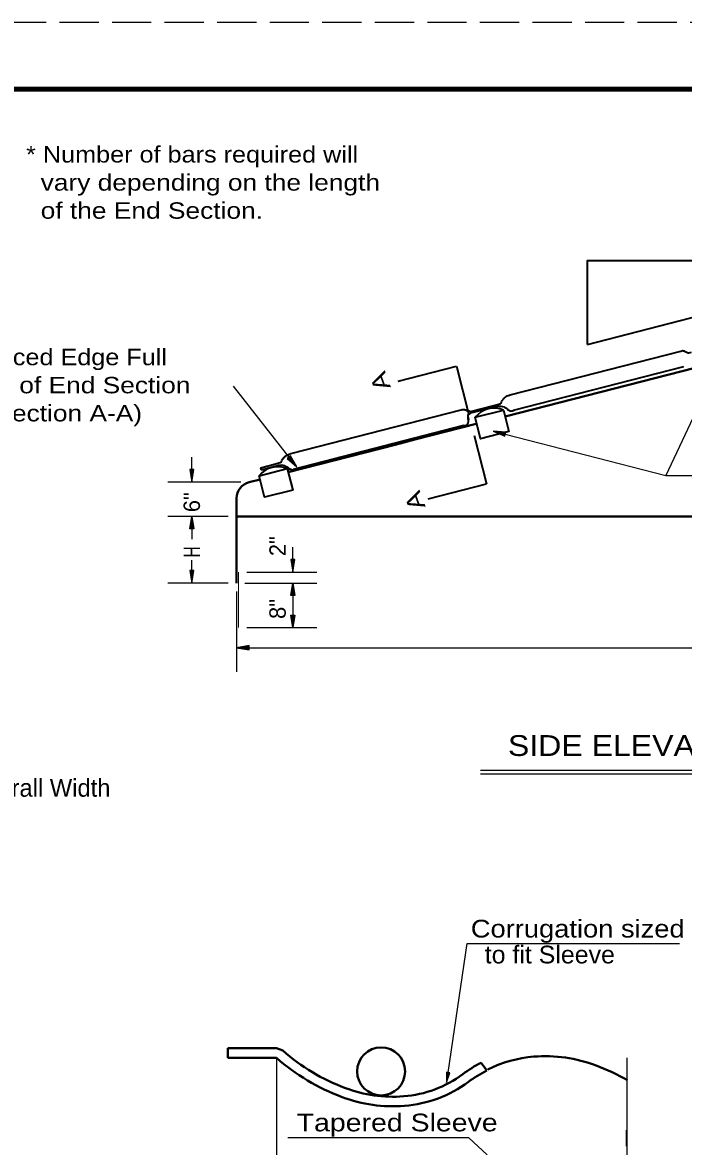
# Model space of a CAD drawing. Extents: x 832.1 to 867.4, y 728.3 to 750.3.
# Drawn here: x 849.77 to 854.73, y 741.88 to 750.31 of the extents above; entities that cross this region are included whole.
import ezdxf
from ezdxf.enums import TextEntityAlignment as Align

# ---------------------------------------------------------------- set-up
doc = ezdxf.new("R2010")
doc.units = 0
doc.header["$LTSCALE"] = 0.049
doc.linetypes.add('LONG_DASHED', pattern=[7.5, 6, -1.5])
for name, color, linetype, lineweight in [('1', 7, 'Continuous', 40), ('3', 7, 'Continuous', 40), ('6', 7, 'Continuous', 25), ('8', 7, 'Continuous', 25)]:
    doc.layers.add(name, color=color, linetype=linetype, lineweight=lineweight)

msp = doc.modelspace()

# ---------------------------------------------------------------- hatches: boundary and pattern name
at = {"layer": '6'}
for points in [[(853.38767, 747.20517), (853.3955, 747.23542), (853.30083, 747.24383), (853.30083, 747.24383)], [(851.78175, 747.05733), (851.75733, 747.03775), (851.82817, 746.97442), (851.82817, 746.97442)], [(851.05658, 746.95392), (851.02533, 746.95392), (851.041, 746.86017), (851.041, 746.86017)], [(851.05658, 746.509), (851.02533, 746.509), (851.041, 746.60275), (851.041, 746.60275)], [(851.814, 746.27983), (851.78275, 746.27983), (851.79833, 746.18608), (851.79833, 746.18608)], [(851.05658, 746.1965), (851.02533, 746.1965), (851.041, 746.10275), (851.041, 746.10275)], [(851.814, 746.009), (851.78275, 746.009), (851.79833, 746.10275), (851.79833, 746.10275)], [(851.78275, 745.86317), (851.814, 745.86317), (851.79833, 745.76942), (851.79833, 745.76942)], [(851.4705, 745.60308), (851.4705, 745.63433), (851.37675, 745.61867), (851.37675, 745.61867)], [(852.97467, 742.43), (852.94992, 742.43367), (852.95142, 742.35758), (852.95142, 742.35758)]]:
    msp.add_hatch(color=256, dxfattribs=at).paths.add_polyline_path(points)

# ---------------------------------------------------------------- linework, layer by layer
at = {"layer": '1', "linetype": 'LONG_DASHED', "lineweight": 25}
msp.add_line((867.28517, 750.30792), (832.08517, 750.30792), dxfattribs=at)
at = {"layer": '1', "lineweight": 158}
msp.add_line((867.20183, 749.80792), (834.70183, 749.80792), dxfattribs=at)
at = {"layer": '1', "lineweight": 35}
for p, q in [((852.58792, 747.61708), (853.025, 747.72925)), ((853.025, 747.72925), (853.11808, 747.36633)), ((853.15825, 747.21), (853.25142, 746.84717)), ((852.81433, 746.73492), (853.25142, 746.84717))]:
    msp.add_line(p, q, dxfattribs=at)
at = {"layer": '3', "lineweight": 35}
for p, q in [((854.00725, 747.8935), (856.45858, 748.52267)), ((851.55625, 746.96867), (851.62292, 746.98567)), ((851.56233, 746.95267), (851.68533, 746.98417)), ((851.62292, 746.98567), (851.70483, 747.00667))]:
    msp.add_line(p, q, dxfattribs=at)
at = {"layer": '3'}
for p, q in [((853.38967, 747.35267), (854.81467, 747.71842)), ((852.72233, 747.18142), (853.17408, 747.29742)), ((851.76483, 746.93567), (852.56508, 747.14108)), ((852.56508, 747.14108), (852.72233, 747.18142)), ((851.47067, 746.86017), (851.55258, 746.88117)), ((851.37675, 746.10275), (851.37675, 746.73917)), ((851.37675, 746.60275), (859.84233, 746.60275)), ((851.67517, 742.614), (851.31125, 742.614)), ((851.31125, 742.614), (851.31125, 742.542)), ((851.7225, 742.59625), (851.67517, 742.614)), ((851.67517, 742.542), (851.31125, 742.542)), ((853.21008, 742.50592), (853.25392, 742.44742))]:
    msp.add_line(p, q, dxfattribs=at)
at = {"layer": '3', "lineweight": 13}
msp.add_line((851.39233, 745.76942), (851.39233, 746.18608), dxfattribs=at)
at = {"layer": '3', "lineweight": 25}
for p, q in [((851.67517, 742.542), (851.67517, 741.25075)), ((854.303, 742.542), (854.303, 741.25075))]:
    msp.add_line(p, q, dxfattribs=at)
at = {"layer": '3', "lineweight": 35}
msp.add_lwpolyline([(854.00725, 747.8935), (854.00725, 748.52267), (856.45858, 748.52267)], dxfattribs=at)
at = {"layer": '3'}
msp.add_circle((852.46065, 742.4407), 0.18, dxfattribs=at)
for centre, radius, start, end in [((851.50174, 746.73913), 0.125, 104.39407, 180), ((852.73106, 743.75185), 1.5338, 228.8879, 249.44396), ((852.73106, 743.75185), 1.6058, 228.88791, 249.44396), ((853.66647, 741.6219), 0.99485, 117.30607, 126.68176), ((853.6756, 741.63103), 0.92286, 94.43034, 116.64558), ((853.6887, 741.46196), 1.09243, 69.44394, 94.4304), ((852.5639, 743.1021), 0.85086, 274.43041, 306.68167), ((853.66648, 741.62189), 0.92286, 116.64554, 126.6817), ((853.50843, 740.98127), 1.60581, 60.12291, 69.44392), ((852.5639, 743.1021), 0.92286, 274.43041, 306.68167), ((852.5508, 743.27116), 1.09243, 249.44394, 274.43039), ((852.5508, 743.27116), 1.02043, 249.44395, 274.4304)]:
    msp.add_arc(centre, radius, start, end, dxfattribs=at)
at = {"layer": '6', "lineweight": 35}
for p, q in [((853.42892, 747.51508), (854.70667, 747.84308)), ((854.7275, 747.72442), (853.44975, 747.3965)), ((853.11383, 747.39267), (853.12733, 747.39017)), ((853.33217, 747.428), (853.131, 747.378)), ((853.13983, 747.39283), (853.35192, 747.44642)), ((853.11267, 747.34742), (853.11508, 747.32658)), ((853.08167, 747.28417), (851.80392, 746.95625)), ((851.55625, 746.96867), (851.56233, 746.95267)), ((851.722, 747.03308), (851.73058, 747.04408)), ((851.78808, 746.95233), (851.77092, 746.95967))]:
    msp.add_line(p, q, dxfattribs=at)
at = {"layer": '6'}
for p, q in [((851.778, 747.03842), (851.35358, 747.579)), ((854.89892, 747.5585), (854.59383, 746.9095)), ((853.39158, 747.22033), (854.59383, 746.9095)), ((851.041, 746.95392), (851.041, 747.04767)), ((854.59383, 746.9095), (857.38517, 746.9095)), ((854.59383, 746.9095), (854.68758, 746.9095)), ((851.40817, 746.86017), (850.861, 746.86017)), ((851.31425, 746.60275), (850.861, 746.60275)), ((851.041, 746.509), (851.041, 746.43133)), ((851.79833, 746.27983), (851.79833, 746.37358)), ((851.041, 746.1965), (851.041, 746.27408)), ((851.45483, 746.18608), (851.97833, 746.18608)), ((851.31425, 746.10275), (850.861, 746.10275)), ((851.37675, 746.04025), (851.37675, 745.43867)), ((851.43925, 746.10275), (851.97833, 746.10275)), ((851.79833, 746.009), (851.79833, 745.76942)), ((851.45483, 745.76942), (851.97833, 745.76942)), ((851.4705, 745.61867), (855.42442, 745.61867)), ((853.20508, 744.69992), (859.99442, 744.69992)), ((853.20508, 744.673), (859.99442, 744.673)), ((852.96233, 742.43183), (853.1045, 743.39958)), ((853.1045, 743.39958), (854.69742, 743.39958)), ((854.29925, 741.87867), (854.29925, 741.99867))]:
    msp.add_line(p, q, dxfattribs=at)
at = {"layer": '6', "lineweight": 35}
for points in [[(851.78308, 747.07483), (853.06083, 747.40283), (853.07717, 747.40492)], [(853.385, 747.42192), (853.3605, 747.42683), (853.33217, 747.428)], [(853.35192, 747.44642), (853.35925, 747.4525), (853.363, 747.4635)], [(851.73917, 746.98167), (851.71467, 746.98658), (851.68533, 746.98417)], [(851.70483, 747.00667), (851.71342, 747.01225), (851.71717, 747.02325)], [(851.73917, 746.98167), (851.75267, 746.97533), (851.763, 746.9665), (851.77092, 746.95967), (851.78808, 746.95233), (851.80392, 746.95625)]]:
    msp.add_lwpolyline(points, dxfattribs=at)
for points in [[(853.37792, 747.40092), (853.41867, 747.23933), (853.20658, 747.18583), (853.16583, 747.34742)], [(851.75717, 746.962), (851.79792, 746.80042), (851.58583, 746.74692), (851.54508, 746.9085)]]:
    msp.add_lwpolyline(points, close=True, dxfattribs=at)
at = {"layer": '6'}
for points in [[(853.38767, 747.20517), (853.3955, 747.23542), (853.30083, 747.24383), (853.30083, 747.24383)], [(851.78175, 747.05733), (851.75733, 747.03775), (851.82817, 746.97442), (851.82817, 746.97442)], [(851.05658, 746.95392), (851.02533, 746.95392), (851.041, 746.86017), (851.041, 746.86017)], [(851.05658, 746.509), (851.02533, 746.509), (851.041, 746.60275), (851.041, 746.60275)], [(851.814, 746.27983), (851.78275, 746.27983), (851.79833, 746.18608), (851.79833, 746.18608)], [(851.05658, 746.1965), (851.02533, 746.1965), (851.041, 746.10275), (851.041, 746.10275)], [(851.814, 746.009), (851.78275, 746.009), (851.79833, 746.10275), (851.79833, 746.10275)], [(851.78275, 745.86317), (851.814, 745.86317), (851.79833, 745.76942), (851.79833, 745.76942)], [(851.4705, 745.60308), (851.4705, 745.63433), (851.37675, 745.61867), (851.37675, 745.61867)], [(852.97467, 742.43), (852.94992, 742.43367), (852.95142, 742.35758), (852.95142, 742.35758)]]:
    msp.add_lwpolyline(points, close=True, dxfattribs=at)
msp.add_lwpolyline([(853.25617, 741.81533), (853.11875, 741.94108), (851.76092, 741.94108)], dxfattribs=at)
at = {"layer": '6', "lineweight": 35}
for centre in [(853.30754, 747.23512), (851.68663, 746.79628)]:
    msp.add_arc(centre, 0.17989, 66.71292, 141.60437, dxfattribs=at)
for points in [[(854.70667, 747.84308), (854.72183, 747.847), (854.73108, 747.84392), (854.74492, 747.83775), (854.75725, 747.83308), (854.768, 747.83), (854.7865, 747.83617)], [(853.36358, 747.46325), (853.36558, 747.46942), (853.36867, 747.4725), (853.37683, 747.48375), (853.38608, 747.49292), (853.41267, 747.51033), (853.43308, 747.5165)], [(853.06083, 747.40283), (853.08542, 747.40533), (853.094, 747.40167), (853.09892, 747.39917), (853.10758, 747.3955), (853.11492, 747.39425), (853.12725, 747.39058), (853.12733, 747.39017), (853.13983, 747.39283)], [(853.385, 747.42192), (853.39525, 747.41725), (853.4055, 747.41008), (853.41267, 747.40292), (853.41875, 747.39983), (853.43508, 747.39375), (853.44225, 747.39475), (853.45867, 747.39883)], [(853.08167, 747.28417), (853.10383, 747.28975), (853.11492, 747.32667), (853.1125, 747.34508), (853.12108, 747.37217), (853.131, 747.378)], [(851.71717, 747.02325), (851.722, 747.03308), (851.73058, 747.04408), (851.74158, 747.05383), (851.78308, 747.07483)]]:
    msp.add_spline(points, degree=3, dxfattribs=at)

# ---------------------------------------------------------------- texts
at = {"layer": '1', "width": 1.25}
for p in [(852.51105, 747.63619), (852.7708, 746.74044)]:
    msp.add_text('A', height=0.1229, rotation=110, dxfattribs=at).set_placement(p, align=Align.CENTER)
at = {"layer": '1'}
for s, height, width, p in [('SIDE ELEVATION FOR CROSS DRAINAGE STRUCTURE', 0.1562, 1.15, (856.581, 744.8065)), ('Corrugation sized', 0.133, 1.15, (853.93446, 743.44475)), ('to fit Sleeve', 0.133, 1.05, (853.72533, 743.2505)), ('Tapered Sleeve', 0.133, 1.2, (852.58067, 741.99083))]:
    msp.add_text(s, height=height, dxfattribs=dict(at, width=width)).set_placement(p, align=Align.CENTER)
at = {"layer": '8'}
for s, width, p in [('* Number of bars required will', 1.15, (849.79867, 749.25742)), ('  vary depending on the length', 1.2, (849.79867, 749.04667)), ('  of the End Section.', 1.2, (849.79867, 748.836)), ('Reinforced Edge Full', 1.15, (849.09, 747.73733)), ('Length of End Section', 1.2, (849.09, 747.52658)), ('(See Section A-A)', 1.2, (849.09, 747.31592))]:
    msp.add_text(s, height=0.1229, dxfattribs=dict(at, width=width)).set_placement(p)
for s, p in [('6"', (851.10242, 746.63483)), ('2"', (851.74558, 746.30508)), ('8"', (851.74558, 745.83417))]:
    msp.add_text(s, height=0.1229, rotation=90, dxfattribs=at).set_placement(p)
at = {"layer": '8', "width": 0.7}
msp.add_text('H', height=0.1229, rotation=90, dxfattribs=at).set_placement((851.10242, 746.29533))
at = {"layer": '8'}
msp.add_text('Overall Width', height=0.133, dxfattribs=at).set_placement((849.36392, 744.50075))

doc.saveas('drawing.dxf')
